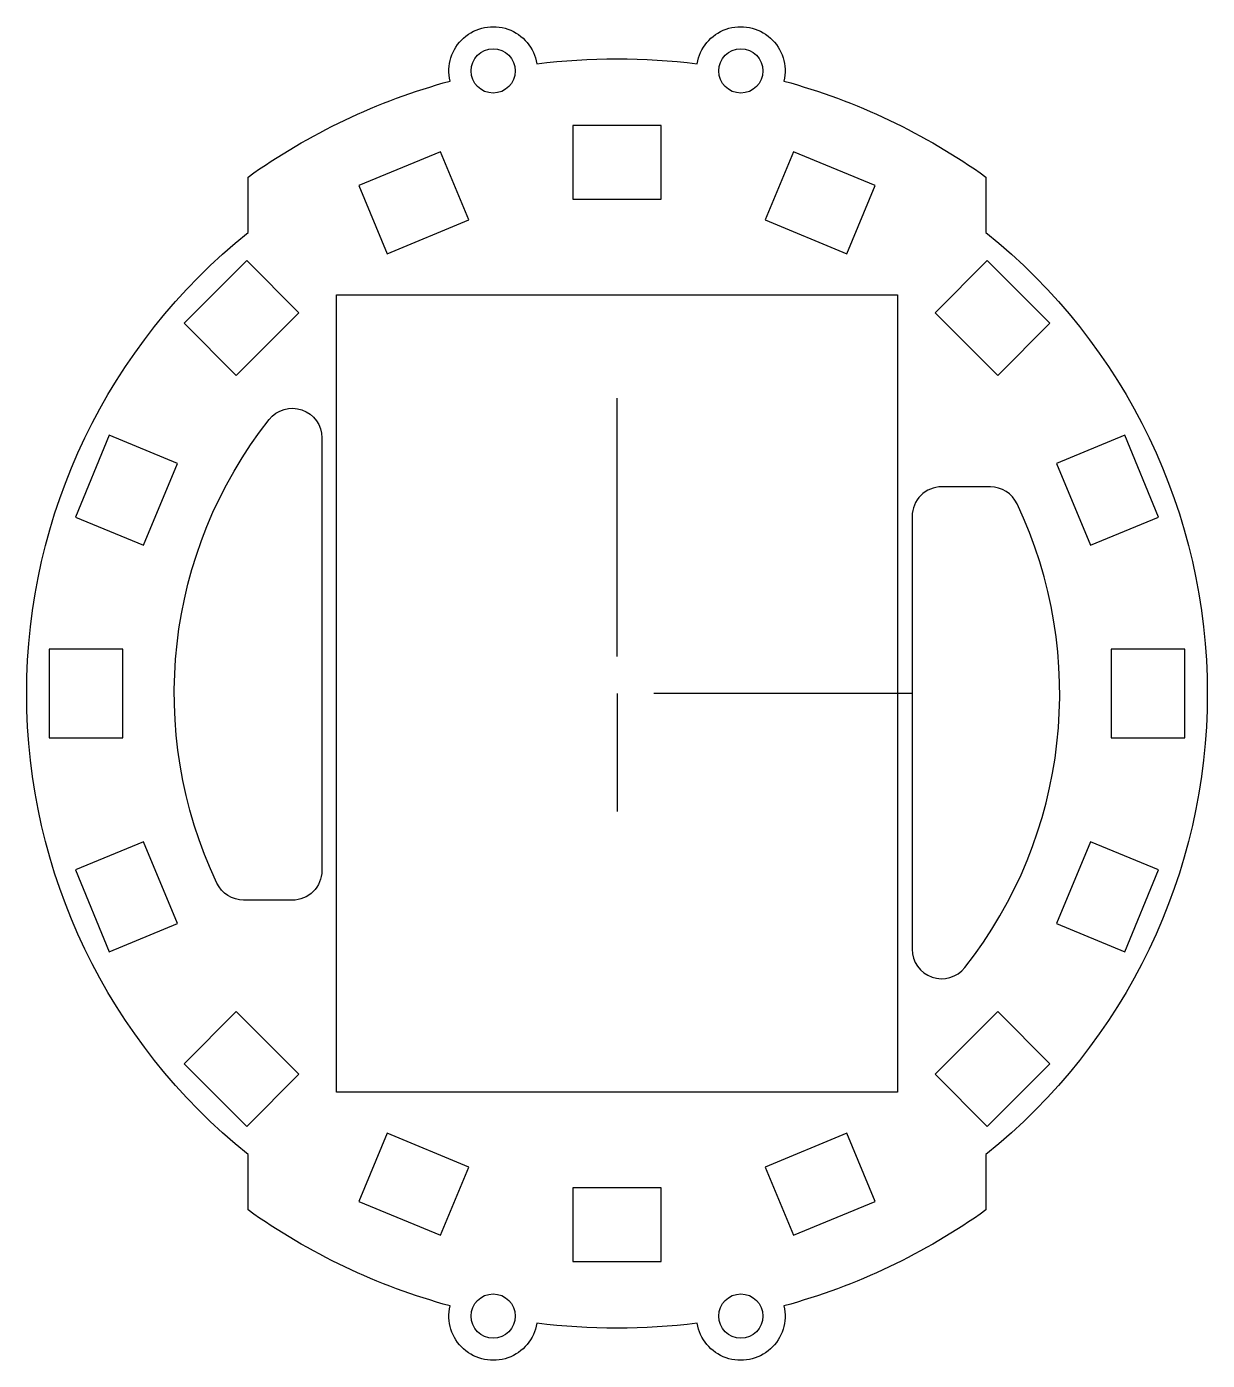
# Model space of a CAD drawing. Header units: millimetres. Extents: x -40 to 40, y -45.2 to 45.2.
import ezdxf

# ---------------------------------------------------------------- set-up
doc = ezdxf.new("R2010")
doc.units = ezdxf.units.MM
doc.layers.get('0').update_dxf_attribs({"linetype": 'CONTINUOUS'})

msp = doc.modelspace()

# ---------------------------------------------------------------- linework, layer by layer
for p, q in [((0, 2.5), (0, 20)), ((0, 0), (0, -8)), ((20, 0), (2.5, 0))]:
    msp.add_line(p, q)
for points in [[(25, 34.986), (25, 31.225, -0.480384), (25, -31.225), (25, -34.986, -0.08881), (11.309, -41.486, -1.035514), (5.428, -42.656, -0.063369), (-5.428, -42.656, -1.035514), (-11.309, -41.486, -0.08881), (-25, -34.986), (-25, -31.225, -0.480384), (-25, 31.225), (-25, 34.986, -0.08881), (-11.309, 41.486, -1.035514), (-5.428, 42.656, -0.063369), (5.428, 42.656, -1.035514), (11.309, 41.486, -0.08881)], [(-22, -14), (-25.298, -14, -0.28969), (-27.105, -12.857, -0.284811), (-23.571, 18.558, -0.71189), (-20, 17.321), (-20, -12, -0.414214)], [(20, 12), (20, -17.321, 0.71189), (23.571, -18.558, 0.284811), (27.105, 12.857, 0.28969), (25.298, 14), (22, 14, 0.414214)]]:
    msp.add_lwpolyline(points, format="xyb", close=True)
for points in [[(-3, 33.48), (3, 33.48), (3, 38.48), (-3, 38.48)], [(-11.954, 36.699), (-17.497, 34.403), (-15.584, 29.783), (-10.041, 32.08)], [(17.497, 34.403), (11.954, 36.699), (10.041, 32.08), (15.584, 29.783)], [(-25.088, 29.331), (-29.331, 25.088), (-25.795, 21.553), (-21.553, 25.795)], [(29.331, 25.088), (25.088, 29.331), (21.553, 25.795), (25.795, 21.553)], [(19, 27), (19, -27), (-19, -27), (-19, 27)], [(-34.403, 17.497), (-36.699, 11.954), (-32.08, 10.041), (-29.783, 15.584)], [(36.699, 11.954), (34.403, 17.497), (29.783, 15.584), (32.08, 10.041)], [(-38.48, 3), (-38.48, -3), (-33.48, -3), (-33.48, 3)], [(38.48, -3), (38.48, 3), (33.48, 3), (33.48, -3)], [(-36.699, -11.954), (-34.403, -17.497), (-29.783, -15.584), (-32.08, -10.041)], [(34.403, -17.497), (36.699, -11.954), (32.08, -10.041), (29.783, -15.584)], [(-29.331, -25.088), (-25.088, -29.331), (-21.553, -25.795), (-25.795, -21.553)], [(25.088, -29.331), (29.331, -25.088), (25.795, -21.553), (21.553, -25.795)], [(-17.497, -34.403), (-11.954, -36.699), (-10.041, -32.08), (-15.584, -29.783)], [(11.954, -36.699), (17.497, -34.403), (15.584, -29.783), (10.041, -32.08)], [(-3, -38.48), (3, -38.48), (3, -33.48), (-3, -33.48)]]:
    msp.add_lwpolyline(points, close=True)
for centre in [(-8.389, 42.174), (8.389, 42.174), (-8.389, -42.174), (8.389, -42.174)]:
    msp.add_circle(centre, 1.5)

doc.saveas('drawing.dxf')
